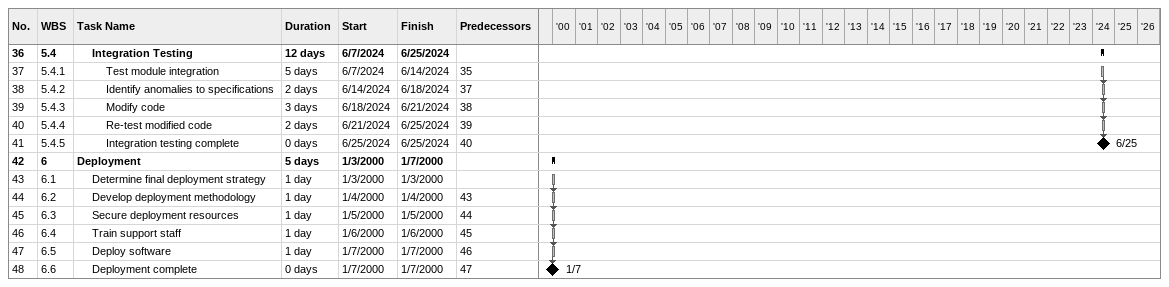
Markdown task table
| ID | WBS | Task | Duration | Start | Finish | Predecessors |
|---|---|---|---|---|---|---|
| 36 | 5.4 | **Integration Testing** | 12d | 2024-06-07 | 2024-06-25 |  |
| 37 | 5.4.1 | Test module integration | 5d | 2024-06-07 | 2024-06-14 | 35 |
| 38 | 5.4.2 | Identify anomalies to specifications | 2d | 2024-06-14 | 2024-06-18 | 37 |
| 39 | 5.4.3 | Modify code | 3d | 2024-06-18 | 2024-06-21 | 38 |
| 40 | 5.4.4 | Re-test modified code | 2d | 2024-06-21 | 2024-06-25 | 39 |
| 41 | 5.4.5 | Integration testing complete | 0d | 2024-06-25 | 2024-06-25 | 40 |
| 42 | 6 | **Deployment** | 5d | 2000-01-03 | 2000-01-07 |  |
| 43 | 6.1 | Determine final deployment strategy | 1d | 2000-01-03 | 2000-01-03 |  |
| 44 | 6.2 | Develop deployment methodology | 1d | 2000-01-04 | 2000-01-04 | 43 |
| 45 | 6.3 | Secure deployment resources | 1d | 2000-01-05 | 2000-01-05 | 44 |
| 46 | 6.4 | Train support staff | 1d | 2000-01-06 | 2000-01-06 | 45 |
| 47 | 6.5 | Deploy software | 1d | 2000-01-07 | 2000-01-07 | 46 |
| 48 | 6.6 | Deployment complete | 0d | 2000-01-07 | 2000-01-07 | 47 |
